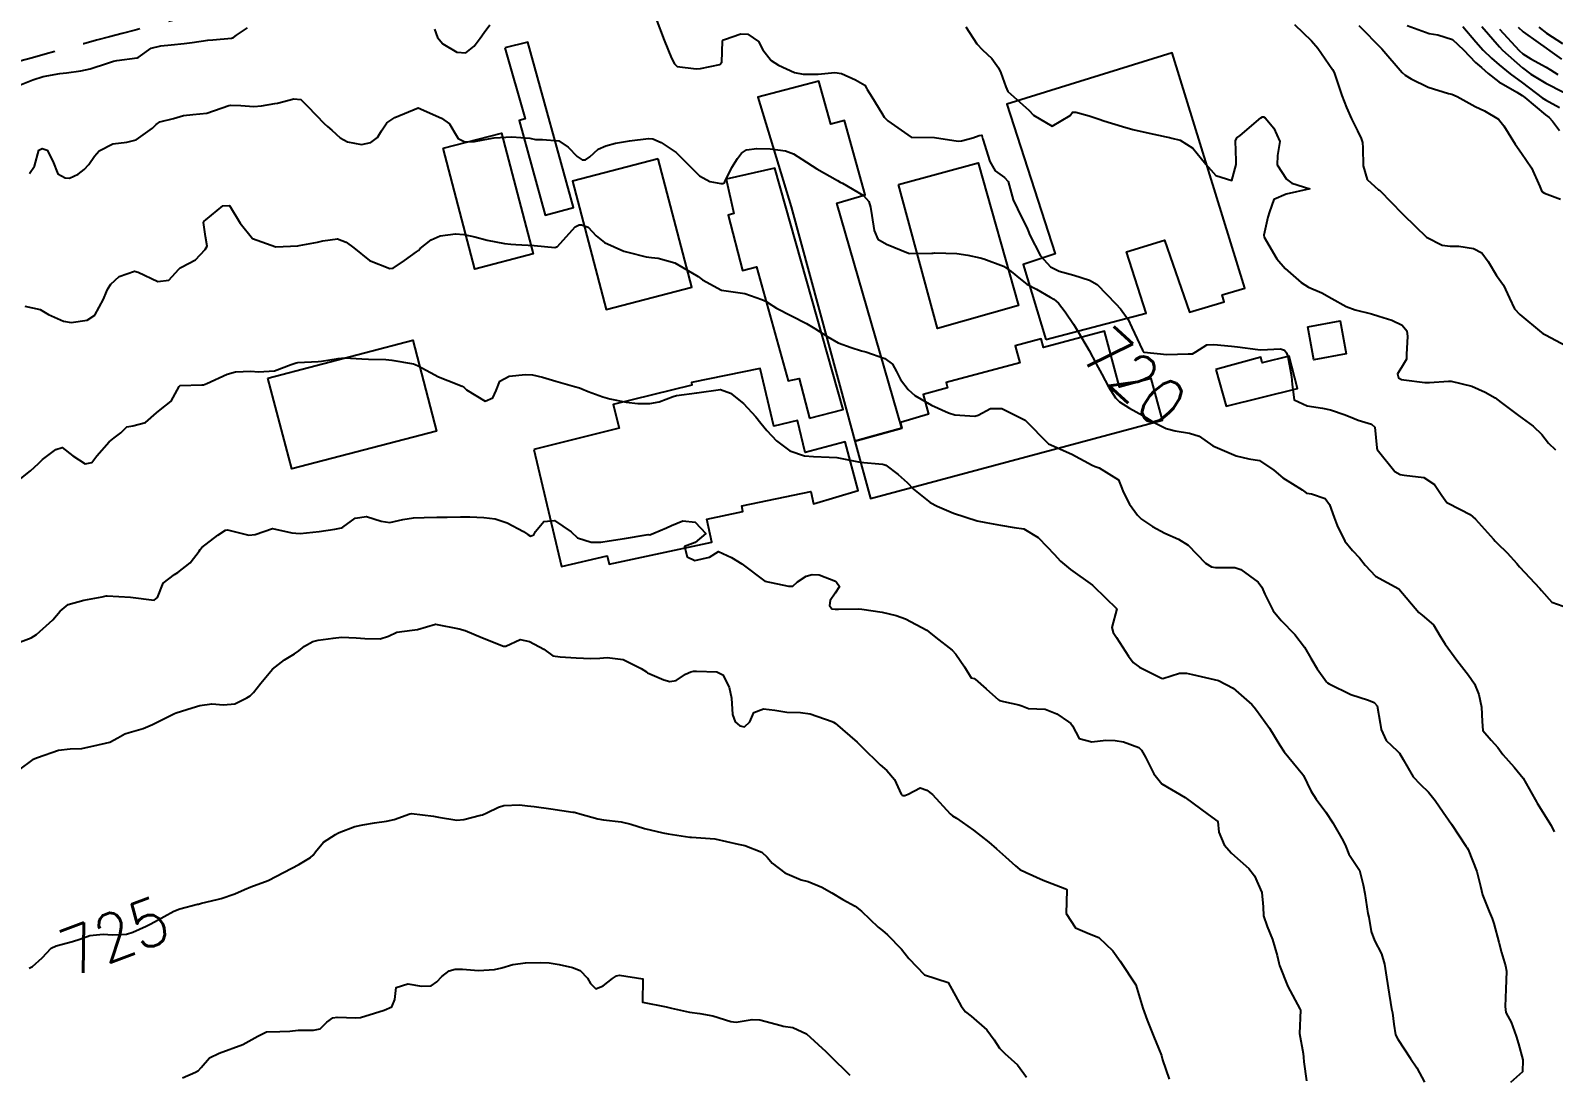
# Model space of a CAD drawing. Header units: metres. Extents: x 298520 to 308411, y 7433745 to 7450750.
# Drawn here: x 301417.1 to 301546.9, y 7442631.5 to 7442720.4 of the extents above; entities that cross this region are included whole.
import ezdxf
from ezdxf.enums import TextEntityAlignment as Align

# ---------------------------------------------------------------- set-up
doc = ezdxf.new("R2010")
doc.units = ezdxf.units.M
doc.header["$LTSCALE"] = 10
doc.linetypes.add('DASHED', pattern=[0.75, 0.5, -0.25])
for name, color, linetype in [('Cotas', 45, 'Continuous'), ('Curvas de Nivel 1m', 11, 'Continuous'), ('Curvas de Nivel 5m', 15, 'Continuous'), ('Edificações', 30, 'Continuous'), ('Vias Secundárias', 230, 'DASHED')]:
    doc.layers.add(name, color=color, linetype=linetype)
doc.styles.add('Style-STANDARD', font='STANDARD.shx')

msp = doc.modelspace()

# ---------------------------------------------------------------- linework, layer by layer
at = {"layer": 'Curvas de Nivel 1m', "flags": 128}
for points, elevation in [([(301416.2, 7442715.74), (301417.35, 7442716.19), (301418.21, 7442716.47), (301419.65, 7442716.73), (301420.21, 7442716.79), (301421.42, 7442716.94), (301422.21, 7442717.12), (301423.71, 7442717.61), (301424.22, 7442717.78), (301424.5, 7442717.83), (301426.22, 7442718.05), (301426.31, 7442718.09), (301427.43, 7442718.87), (301428.24, 7442719.07), (301429.12, 7442719.17), (301430.24, 7442719.28), (301430.91, 7442719.37), (301432.25, 7442719.55), (301432.67, 7442719.59), (301434.25, 7442719.74), (301434.44, 7442719.8), (301434.68, 7442719.99), (301435.61, 7442720.62)], 719), ([(301451.55, 7442720.5), (301451.8, 7442719.78), (301452.25, 7442719.26), (301453.46, 7442718.53), (301454.23, 7442718.48), (301454.94, 7442719.05), (301455.45, 7442719.74), (301455.78, 7442720.21), (301456.26, 7442720.88)], 719), ([(301470.39, 7442721.44), (301471.11, 7442719.55), (301471.75, 7442718.02), (301471.98, 7442717.54), (301472.22, 7442717.32), (301473.83, 7442717.13), (301474.22, 7442717.16), (301475.85, 7442717.49), (301476.03, 7442717.68), (301476.07, 7442719.49), (301476.15, 7442719.58), (301476.24, 7442719.62), (301477.64, 7442720.09), (301478.25, 7442720.07), (301479.14, 7442719.46), (301479.51, 7442718.73), (301480.23, 7442717.84), (301480.85, 7442717.43), (301482.22, 7442716.82), (301482.96, 7442716.66), (301484.22, 7442716.65), (301485.64, 7442716.8), (301486.22, 7442716.72), (301487.4, 7442716.17), (301488.21, 7442715.73), (301488.34, 7442715.48), (301488.4, 7442715.35), (301488.8, 7442714.73), (301489.66, 7442713.33), (301489.86, 7442713.01), (301490.17, 7442712.69), (301492.15, 7442711.3), (301494.15, 7442711.28), (301496.15, 7442710.96), (301496.43, 7442710.97), (301497.41, 7442711.24), (301497.94, 7442711.44), (301498.16, 7442711.47), (301498.21, 7442711.28), (301498.22, 7442711.23), (301498.26, 7442711.12), (301498.84, 7442709.22), (301499.32, 7442708.42), (301500.11, 7442707.87), (301500.41, 7442707.51), (301500.51, 7442707.2), (301500.85, 7442705.96), (301501.2, 7442705.19), (301502.06, 7442703.46), (301502.16, 7442703.18), (301502.23, 7442702.99), (301503.17, 7442701.17), (301504.02, 7442700.25), (301504.75, 7442699.88), (301506.01, 7442699.53), (301507.34, 7442699.12), (301508, 7442698.73), (301509.58, 7442697.09), (301509.98, 7442696.66), (301510.64, 7442695.75), (301510.94, 7442695.08), (301511.85, 7442693.15), (301511.89, 7442693.06), (301511.91, 7442693.03), (301511.93, 7442693.01), (301512.01, 7442692.98), (301513.93, 7442692.78), (301515.75, 7442692.83), (301515.93, 7442692.83), (301516.11, 7442692.83), (301516.41, 7442693.01), (301517.34, 7442693.59), (301517.94, 7442693.64), (301519.44, 7442693.48), (301519.94, 7442693.44), (301521.69, 7442693.19), (301521.94, 7442693.17), (301523.62, 7442693.25), (301523.94, 7442693.14), (301524.13, 7442692.92), (301524.23, 7442692.61), (301524.54, 7442690.91), (301524.59, 7442690.23), (301524.77, 7442688.91), (301525.88, 7442688.39), (301527.19, 7442688.2), (301527.87, 7442688.07), (301529.11, 7442687.62), (301529.87, 7442687.31), (301530.21, 7442687.18), (301531.37, 7442686.83), (301531.63, 7442686.59), (301531.81, 7442684.82), (301531.84, 7442684.68), (301533.36, 7442682.8), (301533.81, 7442682.54), (301534.13, 7442682.48), (301535.81, 7442682.29), (301536.74, 7442681.7), (301537.35, 7442680.76), (301537.78, 7442680.16), (301538.95, 7442679.56), (301539.77, 7442679.13), (301540.22, 7442678.73), (301541.75, 7442677.03), (301541.9, 7442676.87), (301542.07, 7442676.71), (301542.91, 7442675.87), (301543.73, 7442674.95), (301543.96, 7442674.68), (301545.7, 7442672.82), (301545.83, 7442672.66), (301546.72, 7442671.68), (301547.68, 7442671.33)], 719), ([(301496.81, 7442720.7), (301497.74, 7442719.24), (301498.24, 7442718.73), (301499.02, 7442718.01), (301499.58, 7442717.21), (301499.78, 7442716.77), (301500.21, 7442715.58), (301500.39, 7442715.2), (301502.18, 7442713.59), (301502.56, 7442713.18), (301504.16, 7442712.22), (301505.68, 7442713.14), (301505.89, 7442713.42), (301506.18, 7442713.42), (301507.3, 7442713.12), (301508.17, 7442712.84), (301508.57, 7442712.7), (301510.16, 7442712.2), (301511.02, 7442711.94), (301512.16, 7442711.69), (301513.87, 7442711.33), (301514.16, 7442711.26), (301514.34, 7442711.22), (301515.07, 7442711.03), (301516.14, 7442710.37), (301517.24, 7442709), (301518.11, 7442708.02), (301519.47, 7442707.61), (301519.82, 7442708.97), (301519.82, 7442709.28), (301519.79, 7442710.97), (301519.89, 7442711.23), (301520.16, 7442711.45), (301521.94, 7442712.94), (301522.08, 7442713.04), (301522.17, 7442713.03), (301522.31, 7442712.94), (301523.03, 7442712.06), (301523.55, 7442710.93), (301523.34, 7442709.73), (301523.33, 7442708.93), (301524.11, 7442707.71), (301524.57, 7442707.38), (301526.1, 7442706.89), (301524.1, 7442706.43), (301523.05, 7442705.98), (301522.66, 7442704.93), (301522.53, 7442704.48), (301522.19, 7442702.94), (301522.23, 7442702.76), (301523.31, 7442700.93), (301524.02, 7442700.1), (301525.36, 7442698.91), (301526, 7442698.52), (301527.13, 7442698.02), (301527.99, 7442697.55), (301529.19, 7442696.86), (301529.98, 7442696.57), (301531.37, 7442696.23), (301531.98, 7442696.05), (301533.08, 7442695.7), (301533.97, 7442695.26), (301534.37, 7442694.8), (301534.43, 7442694.32), (301534.34, 7442692.8), (301534.33, 7442692.39), (301533.92, 7442691.68), (301533.58, 7442691.14), (301533.65, 7442690.8), (301533.91, 7442690.65), (301534.1, 7442690.61), (301535.91, 7442690.4), (301536.3, 7442690.39), (301537.91, 7442690.51), (301538.15, 7442690.5), (301539.9, 7442690.07), (301541.05, 7442689.56), (301541.89, 7442689.09), (301542.4, 7442688.69), (301543.87, 7442687.57), (301545.13, 7442686.67), (301545.86, 7442685.96), (301546.43, 7442685.23), (301547.03, 7442684.64)], 718), ([(301524.8, 7442720.91), (301526.25, 7442719.51), (301526.78, 7442718.88), (301528.04, 7442717.06), (301528.15, 7442716.87), (301528.22, 7442716.71), (301528.84, 7442714.86), (301529.23, 7442713.82), (301529.66, 7442712.86), (301530.16, 7442711.84), (301530.49, 7442711.18), (301530.59, 7442710.84), (301530.61, 7442710.38), (301530.64, 7442708.84), (301530.98, 7442707.7), (301531.96, 7442706.82), (301532.05, 7442706.77), (301532.1, 7442706.72), (301533.97, 7442704.8), (301534.08, 7442704.69), (301536.05, 7442702.78), (301537.38, 7442702.1), (301538.05, 7442702.02), (301538.79, 7442702), (301540.04, 7442701.81), (301540.77, 7442701.45), (301541.29, 7442700.71), (301542.02, 7442699.52), (301542.61, 7442698.69), (301543.1, 7442697.58), (301543.54, 7442696.68), (301543.98, 7442696.19), (301545.85, 7442694.66), (301545.96, 7442694.57), (301546.17, 7442694.45), (301547.95, 7442693.52)], 717), ([(301530.27, 7442720.81), (301532.24, 7442718.82), (301533.98, 7442716.8), (301534.22, 7442716.58), (301534.73, 7442716.28), (301536.2, 7442715.56), (301537.93, 7442715.02), (301538.2, 7442714.95), (301538.65, 7442714.75), (301540.18, 7442713.92), (301540.99, 7442713.53), (301542.17, 7442712.82), (301542.3, 7442712.7), (301542.62, 7442712.25), (301543.61, 7442710.69), (301544.14, 7442709.92), (301544.99, 7442708.67), (301545.69, 7442707.08), (301545.87, 7442706.66), (301546.1, 7442706.51), (301547.46, 7442706)], 716), ([(301539.15, 7442720.74), (301540.25, 7442719.42), (301540.86, 7442718.72), (301541.57, 7442718.04), (301542.23, 7442717.47), (301543.18, 7442716.69), (301544.21, 7442715.93), (301545.91, 7442714.66), (301546.19, 7442714.48), (301547.36, 7442713.82)], 714), ([(301540.75, 7442720.72), (301542.25, 7442718.99), (301542.53, 7442718.7), (301544.23, 7442717.19), (301544.93, 7442716.67), (301546.21, 7442715.9), (301547.7, 7442715.14)], 713), ([(301543.85, 7442720.68), (301544.27, 7442720.27), (301545.56, 7442719.36), (301546.25, 7442718.89), (301546.56, 7442718.66), (301547.53, 7442717.93)], 711), ([(301542.27, 7442720.51), (301543.93, 7442718.68), (301544.24, 7442718.4), (301544.93, 7442717.98), (301546.23, 7442717.27), (301546.61, 7442717.04), (301547.24, 7442716.64)], 712), ([(301416.66, 7442696.89), (301417.97, 7442696.62), (301418.68, 7442696.17), (301419.96, 7442695.62), (301420.6, 7442695.51), (301421.96, 7442695.7), (301422.61, 7442696.13), (301423.35, 7442697.49), (301423.61, 7442698.12), (301423.74, 7442698.36), (301423.99, 7442698.76), (301424.7, 7442699.41), (301426.01, 7442699.89), (301426.3, 7442699.79), (301428, 7442699), (301428.93, 7442699.12), (301429.78, 7442700.04), (301429.88, 7442700.17), (301430.01, 7442700.23), (301431.2, 7442700.85), (301432.03, 7442701.72), (301432.2, 7442702.02), (301432.04, 7442702.82), (301431.89, 7442704.02), (301431.94, 7442704.15), (301432.07, 7442704.26), (301433.51, 7442705.43), (301434.08, 7442705.48), (301435.01, 7442703.98), (301436.04, 7442702.67), (301438.03, 7442701.95), (301439.92, 7442702.04), (301440.03, 7442702.05), (301441.6, 7442702.35), (301442.04, 7442702.47), (301443.29, 7442702.63), (301444.04, 7442702.34), (301444.67, 7442701.86), (301446.02, 7442700.79), (301447.76, 7442700.09), (301448.02, 7442700.13), (301448.99, 7442700.78), (301450.03, 7442701.51), (301450.18, 7442701.64), (301450.33, 7442701.8), (301451.28, 7442702.54), (301452.04, 7442702.88), (301453.33, 7442703.05), (301454.05, 7442702.99), (301455, 7442702.79), (301456.04, 7442702.52), (301457.51, 7442702.24), (301458.04, 7442702.18), (301458.49, 7442702.15), (301460.04, 7442702.07), (301461.81, 7442701.89), (301462.04, 7442701.97), (301463.53, 7442703.64), (301463.87, 7442703.82), (301464.06, 7442703.83), (301464.63, 7442703.62), (301465.33, 7442702.9), (301466.04, 7442702.31), (301467.69, 7442701.59), (301468.03, 7442701.49), (301469.57, 7442701.11), (301470.03, 7442701.04), (301470.6, 7442700.98), (301472.02, 7442700.6), (301473.87, 7442699.52), (301474.01, 7442699.41), (301474.39, 7442699.13), (301475.99, 7442698.25), (301477.4, 7442698.07), (301477.99, 7442697.97), (301479.42, 7442697.45), (301479.82, 7442697.28), (301479.98, 7442697.19), (301480.68, 7442696.72), (301481.97, 7442696.06), (301483.23, 7442695.41), (301483.96, 7442694.98), (301485.06, 7442694.27), (301485.94, 7442693.78), (301487.04, 7442693.36), (301487.93, 7442693.09), (301488.29, 7442692.99), (301489.92, 7442692.44), (301490.56, 7442691.96), (301490.9, 7442691.32), (301491.24, 7442690.64), (301491.9, 7442689.78), (301492.46, 7442689.29), (301493.88, 7442688.46), (301495.34, 7442687.79), (301495.87, 7442687.64), (301497.57, 7442687.53), (301497.87, 7442687.61), (301498.92, 7442688.18), (301499.88, 7442688.17), (301501.86, 7442687.18), (301503.84, 7442685.16), (301505.83, 7442684.29), (301507.58, 7442683.35), (301507.81, 7442683.24), (301508.15, 7442683.11), (301509.8, 7442682.1), (301510.1, 7442681.39), (301510.21, 7442681.08), (301510.74, 7442680.03), (301511.43, 7442679.07), (301511.77, 7442678.75), (301512.7, 7442678.11), (301513.75, 7442677.55), (301514.92, 7442677.03), (301515.74, 7442676.52), (301516.49, 7442675.77), (301517.21, 7442675), (301517.72, 7442674.69), (301518.07, 7442674.63), (301519.72, 7442674.63), (301520.24, 7442674.44), (301521.7, 7442673.37), (301522.03, 7442672.94), (301522.28, 7442672.34), (301522.98, 7442670.93), (301523.66, 7442670.11), (301524.84, 7442668.91), (301525.64, 7442667.83), (301526.19, 7442666.89), (301526.73, 7442666), (301527.53, 7442664.87), (301527.6, 7442664.8), (301527.75, 7442664.71), (301529.59, 7442663.81), (301531.1, 7442663.32), (301531.58, 7442663.13), (301531.83, 7442662.83), (301532.1, 7442661.37), (301532.18, 7442660.82), (301532.62, 7442659.89), (301533.54, 7442659.01), (301533.75, 7442658.8), (301534.05, 7442658.27), (301534.91, 7442656.79), (301535.5, 7442656.15), (301536.21, 7442655.49), (301536.78, 7442654.76), (301537.47, 7442653.76), (301538.18, 7442652.74), (301539.43, 7442650.84), (301539.5, 7442650.73), (301539.58, 7442650.58), (301540.34, 7442648.72), (301540.63, 7442647.48), (301540.81, 7442646.72), (301541.37, 7442645.31), (301541.56, 7442644.9), (301541.63, 7442644.71), (301541.78, 7442644.28), (301542.21, 7442642.7), (301542.43, 7442641.8), (301542.77, 7442640.69), (301542.85, 7442640.23), (301542.81, 7442638.69), (301542.75, 7442637.21), (301542.81, 7442636.69), (301542.96, 7442636.39), (301543.25, 7442635.88), (301543.69, 7442634.68), (301543.88, 7442634.03), (301544.25, 7442632.67), (301544.23, 7442631.64), (301543.19, 7442630.73)], 721), ([(301416.32, 7442682.2), (301417.14, 7442682.86), (301417.81, 7442683.48), (301418.17, 7442683.82), (301418.63, 7442684.17), (301419.3, 7442684.69), (301419.83, 7442684.84), (301420.75, 7442684.15), (301421.81, 7442683.45), (301422.37, 7442683.58), (301422.8, 7442684.13), (301423.84, 7442685.34), (301424.28, 7442685.67), (301424.84, 7442686.1), (301425.34, 7442686.6), (301425.85, 7442686.69), (301426.95, 7442686.98), (301427.86, 7442687.79), (301428.19, 7442688.07), (301429.11, 7442688.81), (301429.8, 7442690.04), (301429.89, 7442690.12), (301431.74, 7442690.18), (301431.89, 7442690.19), (301432.17, 7442690.29), (301433.9, 7442691.1), (301434.6, 7442691.29), (301435.91, 7442691.35), (301436.57, 7442691.3), (301437.91, 7442691.39), (301439.35, 7442691.93), (301439.77, 7442692.06), (301439.92, 7442692.08), (301441.64, 7442692.18), (301441.92, 7442692.21), (301443.36, 7442692.43), (301443.92, 7442692.5), (301445.36, 7442692.41), (301445.92, 7442692.38), (301447.4, 7442692.35), (301447.92, 7442692.28), (301449.75, 7442691.97), (301449.91, 7442691.93), (301450.17, 7442691.8), (301451.9, 7442690.86), (301452.68, 7442690.55), (301453.9, 7442690.07), (301454.09, 7442689.95), (301454.29, 7442689.75), (301455.88, 7442688.8), (301456.52, 7442689.09), (301456.79, 7442689.72), (301457.11, 7442690.5), (301457.91, 7442690.93), (301459.3, 7442691.08), (301459.91, 7442691.04), (301460.74, 7442690.84), (301461.9, 7442690.5), (301463.49, 7442690.05), (301463.9, 7442689.93), (301464.11, 7442689.85), (301464.65, 7442689.63), (301465.89, 7442689.16), (301466.48, 7442689), (301467.88, 7442688.7), (301468.86, 7442688.6), (301469.88, 7442688.61), (301470.69, 7442688.74), (301471.89, 7442689.19), (301472.16, 7442689.27), (301473.89, 7442689.52), (301475.9, 7442689.8), (301476.76, 7442689.48), (301477.88, 7442688.6), (301478.93, 7442687.45), (301479.34, 7442686.93), (301479.85, 7442686.31), (301480.67, 7442685.43), (301481.83, 7442684.56), (301483.08, 7442684.15), (301483.82, 7442684.07), (301485.17, 7442684.03), (301485.82, 7442684.01), (301487.52, 7442683.65), (301487.82, 7442683.59), (301489.71, 7442683.43), (301489.81, 7442683.41), (301489.99, 7442683.33), (301491.05, 7442682.56), (301491.8, 7442681.86), (301492.36, 7442681.29), (301493.78, 7442680.17), (301494.36, 7442679.85), (301495.77, 7442679.25), (301497.76, 7442678.59), (301498.52, 7442678.46), (301499.76, 7442678.23), (301500.92, 7442678.03), (301501.75, 7442677.91), (301502.96, 7442677.17), (301503.74, 7442676.39), (301504.32, 7442675.75), (301504.88, 7442675.15), (301505.71, 7442674.44), (301507.6, 7442673.11), (301507.65, 7442673.07), (301507.69, 7442673.02), (301509.67, 7442671.09), (301509.24, 7442669.51), (301509.36, 7442669.09), (301509.65, 7442668.65), (301510.67, 7442667.07), (301511.07, 7442666.52), (301511.61, 7442666.13), (301513.46, 7442665.19), (301513.6, 7442665.15), (301515.02, 7442665.61), (301515.61, 7442665.62), (301516.11, 7442665.51), (301517.6, 7442665.17), (301518.33, 7442664.98), (301519.59, 7442664.34), (301521.17, 7442662.95), (301521.36, 7442662.73), (301521.57, 7442662.47), (301522.68, 7442660.93), (301523.54, 7442659.49), (301523.93, 7442658.92), (301525.5, 7442656.99), (301525.56, 7442656.9), (301526.2, 7442655.6), (301526.64, 7442654.88), (301527.47, 7442653.77), (301528.07, 7442652.86), (301528.96, 7442651.33), (301529.17, 7442650.85), (301529.43, 7442650.2), (301530.33, 7442648.84), (301530.66, 7442647.57), (301530.8, 7442646.84), (301531.06, 7442645.13), (301531.12, 7442644.83), (301531.34, 7442643.6), (301531.61, 7442642.83), (301532.21, 7442641.7), (301532.47, 7442640.81), (301532.57, 7442640.08), (301532.79, 7442638.81), (301533.05, 7442637.02), (301533.11, 7442636.8), (301533.14, 7442636.68), (301533.25, 7442635.71), (301533.41, 7442634.8), (301533.6, 7442634.44), (301534.69, 7442632.79), (301535.21, 7442631.98), (301535.88, 7442630.77)], 722), ([(301416.06, 7442668.21), (301417.19, 7442668.64), (301417.64, 7442668.91), (301419.05, 7442670.17), (301419.66, 7442670.89), (301420.36, 7442671.46), (301421.67, 7442671.84), (301423.24, 7442672.12), (301423.58, 7442672.2), (301423.67, 7442672.21), (301425.67, 7442672.09), (301427.67, 7442671.85), (301427.97, 7442672.07), (301428.45, 7442673.3), (301429.4, 7442674.04), (301429.7, 7442674.19), (301430.73, 7442675.01), (301431.5, 7442676.02), (301431.58, 7442676.17), (301431.73, 7442676.33), (301433.11, 7442677.37), (301433.74, 7442677.8), (301433.91, 7442677.82), (301435.74, 7442677.38), (301436.27, 7442677.44), (301437.74, 7442677.95), (301439.41, 7442677.59), (301439.74, 7442677.54), (301440.12, 7442677.53), (301441.74, 7442677.7), (301443.07, 7442677.88), (301443.63, 7442677.99), (301443.75, 7442678.06), (301444.79, 7442678.83), (301445.76, 7442678.97), (301447.01, 7442678.58), (301447.75, 7442678.46), (301448.85, 7442678.72), (301449.76, 7442678.85), (301450.66, 7442678.89), (301451.76, 7442678.91), (301452.62, 7442678.91), (301453.76, 7442678.93), (301454.56, 7442678.94), (301455.76, 7442678.89), (301456.72, 7442678.76), (301457.75, 7442678.42), (301459.14, 7442677.69), (301459.49, 7442677.43), (301459.74, 7442677.29), (301460.01, 7442677.4), (301460.16, 7442677.68), (301460.87, 7442678.55), (301461.76, 7442678.64), (301463.18, 7442677.65), (301463.74, 7442677.16), (301464.9, 7442676.79), (301465.73, 7442676.78), (301466.44, 7442676.89), (301467.74, 7442677.1), (301469.59, 7442677.41), (301469.74, 7442677.43), (301469.88, 7442677.42), (301470.24, 7442677.56), (301471.3, 7442677.99), (301471.75, 7442678.21), (301472.7, 7442678.59), (301473.76, 7442678.48), (301474.66, 7442677.51), (301473.74, 7442676.75), (301472.85, 7442676.41), (301473.08, 7442675.53), (301473.72, 7442675.23), (301474.97, 7442675.5), (301475.73, 7442675.99), (301476.86, 7442675.48), (301477.72, 7442674.94), (301479.7, 7442673.45), (301481.7, 7442673.03), (301482.08, 7442673.04), (301482.48, 7442673.41), (301483.22, 7442673.89), (301483.71, 7442674.04), (301484.31, 7442673.99), (301485.7, 7442673.45), (301485.79, 7442673.37), (301486.06, 7442673), (301485.69, 7442672.44), (301485.26, 7442671.8), (301485.19, 7442671.38), (301485.39, 7442671.1), (301485.67, 7442671.07), (301485.96, 7442671.08), (301487.67, 7442671.09), (301487.94, 7442671.07), (301489.67, 7442670.82), (301490.88, 7442670.53), (301491.66, 7442670.26), (301493.48, 7442669.28), (301493.65, 7442669.15), (301494.25, 7442668.66), (301495.63, 7442667.58), (301495.95, 7442667.25), (301496.7, 7442666.15), (301497.27, 7442665.23), (301497.52, 7442665.15), (301497.6, 7442665.1), (301498.53, 7442664.29), (301499.58, 7442663.34), (301499.67, 7442663.29), (301500.01, 7442663.2), (301501.32, 7442662.93), (301501.57, 7442662.84), (301502.14, 7442662.6), (301503.57, 7442662.55), (301504.56, 7442662.15), (301505.56, 7442661.46), (301505.75, 7442661.33), (301505.89, 7442661.13), (301506.47, 7442660.05), (301507.54, 7442659.78), (301508.74, 7442659.9), (301509.54, 7442659.87), (301510.23, 7442659.77), (301511.54, 7442659.29), (301511.77, 7442659.06), (301512.11, 7442658.47), (301512.82, 7442657.05), (301513.49, 7442656.18), (301515.48, 7442655.02), (301517.46, 7442653.57), (301518.27, 7442652.98), (301518.35, 7442652.07), (301518.8, 7442650.98), (301519.43, 7442650.29), (301520.9, 7442648.96), (301521.4, 7442648.34), (301522.03, 7442646.94), (301522.13, 7442645.7), (301522.16, 7442644.94), (301522.46, 7442644.04), (301522.92, 7442642.93), (301523.32, 7442641.55), (301523.46, 7442640.92), (301523.52, 7442640.71), (301524.24, 7442638.91), (301525.26, 7442637), (301525.3, 7442636.9), (301525.24, 7442634.9), (301525.55, 7442633.22), (301525.58, 7442632.89), (301525.6, 7442632.51), (301525.83, 7442630.89)], 723), ([(301416.26, 7442657.44), (301417.25, 7442658.19), (301417.41, 7442658.29), (301417.51, 7442658.34), (301417.75, 7442658.42), (301419.52, 7442659.05), (301420.51, 7442659.16), (301421.52, 7442659.19), (301422.9, 7442659.5), (301423.53, 7442659.64), (301423.91, 7442659.73), (301424.57, 7442660.1), (301425.18, 7442660.45), (301425.54, 7442660.56), (301426.73, 7442660.89), (301427.54, 7442661.24), (301429.12, 7442662.05), (301429.41, 7442662.18), (301429.56, 7442662.24), (301430.92, 7442662.67), (301431.57, 7442662.87), (301432.58, 7442663), (301433.57, 7442662.93), (301434.54, 7442663.01), (301435.58, 7442663.52), (301435.84, 7442663.7), (301436.13, 7442663.96), (301436.77, 7442664.77), (301437.6, 7442665.79), (301437.76, 7442665.95), (301438.78, 7442666.76), (301439.62, 7442667.28), (301440.01, 7442667.53), (301440.47, 7442667.91), (301441.2, 7442668.33), (301441.63, 7442668.42), (301442.93, 7442668.6), (301443.63, 7442668.68), (301444.88, 7442668.62), (301445.63, 7442668.56), (301446.93, 7442668.54), (301447.64, 7442668.78), (301448.34, 7442669.12), (301449.65, 7442669.29), (301450.09, 7442669.35), (301451.65, 7442669.78), (301453.65, 7442669.41), (301454.15, 7442669.25), (301455.64, 7442668.64), (301457.43, 7442667.91), (301457.63, 7442667.91), (301458.84, 7442668.49), (301459.63, 7442668.32), (301460.87, 7442667.67), (301461.62, 7442667.09), (301462.25, 7442667.02), (301463.62, 7442666.92), (301464.86, 7442666.86), (301465.62, 7442666.91), (301466.27, 7442666.95), (301467.61, 7442666.77), (301469.15, 7442666.03), (301469.6, 7442665.72), (301469.7, 7442665.66), (301469.89, 7442665.57), (301471.09, 7442665.04), (301471.6, 7442664.92), (301472.13, 7442665), (301472.92, 7442665.53), (301473.38, 7442665.74), (301473.61, 7442665.78), (301473.88, 7442665.79), (301475.61, 7442665.72), (301476.11, 7442665.48), (301476.66, 7442664.42), (301476.85, 7442663.48), (301476.94, 7442662.1), (301477.15, 7442661.47), (301477.55, 7442661.12), (301477.96, 7442661.05), (301478.4, 7442661.46), (301478.75, 7442662.27), (301479.57, 7442662.58), (301480.54, 7442662.46), (301481.57, 7442662.29), (301482.72, 7442662.26), (301483.56, 7442662.16), (301485.43, 7442661.5), (301485.55, 7442661.44), (301485.68, 7442661.37), (301487.54, 7442659.75), (301487.94, 7442659.35), (301489.51, 7442657.8), (301490.07, 7442657.32), (301490.73, 7442656.55), (301491.29, 7442655.3), (301491.39, 7442655.21), (301491.48, 7442655.18), (301491.6, 7442655.18), (301491.9, 7442655.3), (301492.91, 7442655.86), (301493.49, 7442655.66), (301493.97, 7442655.28), (301495.47, 7442653.63), (301495.67, 7442653.46), (301496, 7442653.25), (301497.45, 7442652.23), (301498.76, 7442651.22), (301499.43, 7442650.64), (301500.18, 7442649.96), (301501.04, 7442649.19), (301501.41, 7442648.9), (301501.96, 7442648.62), (301503.4, 7442647.98), (301505.25, 7442647.27), (301505.38, 7442647.21), (301505.42, 7442647.14), (301505.36, 7442645.14), (301506.16, 7442643.93), (301507.35, 7442643.41), (301508.13, 7442643.1), (301509.33, 7442641.96), (301509.95, 7442641.08), (301511.29, 7442639.07), (301511.88, 7442637.06), (301512.24, 7442636.04), (301512.66, 7442635.05), (301512.83, 7442634.64), (301513.23, 7442633.65), (301513.46, 7442633.04), (301513.57, 7442632.68), (301514.14, 7442631.03)], 724), ([(301430.1, 7442631.12), (301431.2, 7442631.61), (301431.45, 7442631.77), (301431.68, 7442632.02), (301432.39, 7442632.83), (301433.22, 7442633.24), (301435.22, 7442633.97), (301436.5, 7442634.69), (301437.23, 7442635.05), (301438.37, 7442635.07), (301439.23, 7442635.11), (301439.95, 7442635.2), (301441.24, 7442635.2), (301441.82, 7442635.31), (301442.39, 7442635.89), (301442.89, 7442636.24), (301443.25, 7442636.3), (301444.85, 7442636.25), (301445.25, 7442636.28), (301446.45, 7442636.64), (301447.26, 7442636.91), (301447.92, 7442637.17), (301448.17, 7442637.82), (301448.28, 7442638.82), (301449.29, 7442639.14), (301450.44, 7442638.95), (301451.28, 7442638.96), (301451.75, 7442639.32), (301452.17, 7442639.77), (301452.81, 7442640.25), (301453.3, 7442640.39), (301453.94, 7442640.39), (301455.3, 7442640.28), (301456.66, 7442640.36), (301457.3, 7442640.51), (301458.23, 7442640.78), (301459.31, 7442640.94), (301460.58, 7442640.95), (301461.31, 7442640.92), (301462.16, 7442640.8), (301463.3, 7442640.54), (301463.95, 7442640.28), (301464.58, 7442639.62), (301464.84, 7442639.17), (301465.28, 7442638.73), (301465.93, 7442638.96), (301466.72, 7442639.6), (301467.06, 7442639.82), (301467.3, 7442639.87), (301469.29, 7442639.57), (301469.27, 7442637.57), (301471.27, 7442637.18), (301471.73, 7442637.07), (301473.26, 7442636.73), (301474.14, 7442636.63), (301475.26, 7442636.41), (301476.79, 7442635.94), (301477.25, 7442635.89), (301478.61, 7442636.1), (301479.25, 7442636.07), (301481.08, 7442635.58), (301481.24, 7442635.55), (301482.07, 7442635.41), (301483.24, 7442634.89), (301484.88, 7442633.38), (301485.22, 7442633.04), (301486.93, 7442631.35)], 726)]:
    msp.add_lwpolyline(points, dxfattribs=dict(at, elevation=elevation))
at = {"layer": 'Curvas de Nivel 5m', "flags": 128}
for points, elevation in [([(301534.39, 7442720.8), (301536.26, 7442720.14), (301537.01, 7442720.01), (301538.26, 7442719.61), (301539.2, 7442718.74), (301540.23, 7442717.66), (301540.72, 7442717.22), (301541.3, 7442716.71), (301542.21, 7442716.02), (301543.75, 7442715.14), (301544.2, 7442714.86), (301544.43, 7442714.68), (301546.18, 7442713.21), (301546.49, 7442712.97), (301546.78, 7442712.65), (301547.37, 7442711.85)], 715), ([(301545.61, 7442720.67), (301546.27, 7442720.15), (301547.62, 7442719.28)], 710), ([(301417.06, 7442708.2), (301417.47, 7442708.83), (301417.85, 7442710.18), (301418.13, 7442710.34), (301418.55, 7442710.18), (301419.05, 7442709.24), (301419.47, 7442708.17), (301420.1, 7442707.82), (301420.45, 7442707.8), (301421.19, 7442708.15), (301421.71, 7442708.54), (301422.12, 7442708.97), (301422.59, 7442709.67), (301423, 7442710.13), (301424.14, 7442710.73), (301425.35, 7442710.88), (301426.14, 7442711.08), (301427.52, 7442712.07), (301427.84, 7442712.38), (301428.16, 7442712.59), (301429.32, 7442712.89), (301430.17, 7442713.15), (301430.96, 7442713.24), (301432.17, 7442713.34), (301434.03, 7442713.99), (301434.17, 7442714.02), (301435.05, 7442713.98), (301436.17, 7442713.92), (301436.81, 7442713.96), (301437.96, 7442714.16), (301438.18, 7442714.19), (301439.56, 7442714.55), (301440.18, 7442714.5), (301440.77, 7442713.91), (301442.16, 7442712.45), (301442.45, 7442712.19), (301442.8, 7442711.89), (301443.52, 7442711.25), (301444.14, 7442710.9), (301445.33, 7442710.67), (301446.14, 7442710.84), (301446.71, 7442711.28), (301447.04, 7442711.84), (301447.48, 7442712.51), (301448.16, 7442712.96), (301450.17, 7442713.8), (301452.16, 7442712.91), (301452.82, 7442712.43), (301453.24, 7442711.76), (301453.56, 7442711.18), (301454.14, 7442710.91), (301454.96, 7442710.92), (301456.15, 7442711.16), (301456.64, 7442711.23), (301458.15, 7442711.31), (301459.66, 7442711.2), (301460.15, 7442711.11), (301460.74, 7442711.09), (301462.15, 7442710.97), (301462.95, 7442710.45), (301463.7, 7442709.64), (301464.13, 7442709.37), (301464.4, 7442709.35), (301464.77, 7442709.62), (301465.49, 7442710.26), (301466.14, 7442710.56), (301466.96, 7442710.78), (301468.15, 7442710.97), (301469.77, 7442711.19), (301470.15, 7442711.16), (301470.86, 7442710.84), (301472.14, 7442709.99), (301472.59, 7442709.54), (301474.11, 7442707.99), (301475.01, 7442707.51), (301475.95, 7442707.34), (301476.1, 7442707.34), (301476.21, 7442707.39), (301476.29, 7442707.49), (301476.89, 7442708.71), (301477.35, 7442709.48), (301477.69, 7442709.92), (301478.14, 7442710.21), (301479, 7442710.32), (301480.14, 7442710.31), (301481.44, 7442710.13), (301482.14, 7442709.87), (301482.83, 7442709.41), (301484.12, 7442708.59), (301485.89, 7442707.59), (301486.1, 7442707.47), (301486.29, 7442707.37), (301488.09, 7442706.32), (301488.55, 7442705.81), (301488.69, 7442705.34), (301488.79, 7442704.62), (301489, 7442703.34), (301489.32, 7442702.6), (301490.04, 7442702.19), (301491.92, 7442701.42), (301492.03, 7442701.38), (301493.91, 7442701.4), (301494.03, 7442701.41), (301494.18, 7442701.43), (301496.03, 7442701.38), (301496.99, 7442701.24), (301498.03, 7442701), (301498.33, 7442700.93), (301500.02, 7442700.31), (301500.68, 7442699.86), (301501.47, 7442699.19), (301502.01, 7442698.77), (301502.82, 7442698.35), (301503.99, 7442697.67), (301504.31, 7442697.48), (301504.71, 7442697.15), (301505.26, 7442696.42), (301505.97, 7442695.35), (301506.11, 7442695.13), (301506.38, 7442694.71), (301507.31, 7442693.12), (301507.92, 7442691.99), (301508.38, 7442691.11), (301508.97, 7442690.03), (301509.55, 7442689.09), (301509.89, 7442688.73), (301510.75, 7442688.2), (301511.87, 7442687.57), (301512.74, 7442687.05), (301513.86, 7442686.48), (301514.63, 7442686.26), (301515.85, 7442686.06), (301516.67, 7442685.82), (301517.84, 7442684.99), (301519.83, 7442684.13), (301520.91, 7442683.87), (301521.82, 7442683.73), (301523.04, 7442682.93), (301523.81, 7442682.26), (301525.45, 7442681.25), (301525.79, 7442681), (301525.86, 7442680.97), (301526.24, 7442680.89), (301527.41, 7442680.5), (301527.78, 7442680), (301528.18, 7442678.87), (301528.43, 7442678.2), (301529.09, 7442676.86), (301529.73, 7442676.06), (301530.33, 7442675.44), (301530.83, 7442674.83), (301531.71, 7442673.89), (301533.69, 7442672.8), (301535.38, 7442670.78), (301535.67, 7442670.55), (301536.64, 7442669.74), (301537.22, 7442668.76), (301537.64, 7442668.09), (301538.62, 7442666.74), (301539.61, 7442665.46), (301540.14, 7442664.72), (301540.51, 7442663.81), (301540.72, 7442662.72), (301540.79, 7442661.49), (301540.84, 7442660.72), (301541.54, 7442659.9), (301542.11, 7442659.28), (301542.55, 7442658.69), (301543.52, 7442657.6), (301544.27, 7442656.67), (301545.29, 7442654.85), (301545.41, 7442654.66), (301545.48, 7442654.55), (301546.66, 7442652.64), (301546.91, 7442652.1)], 720), ([(301417.02, 7442640.47), (301417.3, 7442640.62), (301418.14, 7442641.35), (301418.91, 7442642.17), (301419.33, 7442642.38), (301420.72, 7442642.75), (301421.33, 7442642.96), (301422.19, 7442643.27), (301423.33, 7442643.38), (301424.12, 7442643.32), (301425.33, 7442643.38), (301425.86, 7442643.56), (301427, 7442644.07), (301427.23, 7442644.18), (301427.34, 7442644.23), (301427.7, 7442644.42), (301429.36, 7442645.34), (301429.86, 7442645.54), (301431.36, 7442645.92), (301431.44, 7442645.94), (301431.71, 7442646.02), (301433.03, 7442646.34), (301433.37, 7442646.43), (301434.55, 7442646.81), (301435.38, 7442647.19), (301435.92, 7442647.42), (301437.39, 7442647.95), (301439.4, 7442649), (301440.01, 7442649.31), (301441, 7442649.9), (301441.22, 7442650.1), (301441.42, 7442650.39), (301442.1, 7442651.22), (301443.12, 7442651.88), (301443.33, 7442651.99), (301443.44, 7442652.04), (301444.77, 7442652.54), (301445.45, 7442652.7), (301446.43, 7442652.86), (301447.45, 7442653), (301448.13, 7442653.15), (301449.46, 7442653.64), (301449.6, 7442653.66), (301451.46, 7442653.42), (301451.89, 7442653.34), (301453.45, 7442653.1), (301454.05, 7442653.16), (301455.46, 7442653.51), (301455.63, 7442653.56), (301456.01, 7442653.72), (301456.99, 7442654.2), (301457.47, 7442654.33), (301458.78, 7442654.39), (301459.47, 7442654.32), (301460.05, 7442654.26), (301461.47, 7442654.06), (301463.32, 7442653.78), (301463.46, 7442653.77), (301463.57, 7442653.75), (301463.93, 7442653.63), (301465.46, 7442653.21), (301465.94, 7442653.13), (301467.45, 7442652.96), (301468.28, 7442652.75), (301469.44, 7442652.37), (301470.99, 7442652), (301471.44, 7442651.92), (301473.31, 7442651.65), (301473.43, 7442651.63), (301475.43, 7442651.49), (301477.43, 7442651.06), (301477.97, 7442650.92), (301479.42, 7442650.36), (301479.9, 7442649.93), (301480.32, 7442649.44), (301481.4, 7442648.59), (301482.78, 7442648.02), (301483.39, 7442647.86), (301484.54, 7442647.39), (301485.38, 7442646.91), (301486.33, 7442646.33), (301487.37, 7442645.76), (301487.93, 7442645.34), (301489.35, 7442643.97), (301489.7, 7442643.68), (301490.13, 7442643.32), (301491.33, 7442642.11), (301491.94, 7442641.29), (301493.3, 7442639.91), (301495.29, 7442639.26), (301496.4, 7442637.24), (301496.78, 7442636.76), (301497.25, 7442636.39), (301498.6, 7442635.22), (301499.23, 7442634.37), (301499.68, 7442633.66), (301500.13, 7442633.2), (301501.21, 7442632.24), (301501.97, 7442631.18)], 725)]:
    msp.add_lwpolyline(points, dxfattribs=dict(at, elevation=elevation))
at = {"layer": 'Edificações'}
for points in [[(301457.55, 7442718.9), (301459.28, 7442712.86), (301458.75, 7442712.72), (301460.97, 7442704.65), (301463.38, 7442705.31), (301459.51, 7442719.38)], [(301503.63, 7442694.05), (301512.16, 7442696.29), (301510.5, 7442701.51), (301513.73, 7442702.51), (301515.86, 7442696.37), (301518.82, 7442697.26), (301518.64, 7442697.85), (301520.56, 7442698.42), (301514.39, 7442718.48), (301500.3, 7442714.12), (301504.42, 7442701.34), (301501.69, 7442700.45)], [(301487.36, 7442685.4), (301491.37, 7442686.5), (301485.83, 7442705.68), (301488.23, 7442706.37), (301486.47, 7442712.72), (301485.31, 7442712.4), (301484.29, 7442716.06), (301479.08, 7442714.7), (301481.93, 7442705.35), (301486.7, 7442687.8)], [(301452.3, 7442710.35), (301457.25, 7442711.65), (301459.95, 7442701.34), (301455, 7442700.04)], [(301470.59, 7442709.45), (301463.3, 7442707.54), (301466.16, 7442696.61), (301473.46, 7442698.52)], [(301491.07, 7442707.25), (301497.86, 7442709.12), (301501.29, 7442696.95), (301494.39, 7442695)], [(301483.49, 7442687.36), (301486.35, 7442688.1), (301480.55, 7442708.65), (301476.4, 7442707.71), (301477.06, 7442704.78), (301476.56, 7442704.65), (301477.79, 7442699.93), (301478.97, 7442700.24), (301481.67, 7442690.54), (301482.6, 7442690.74)], [(301487.36, 7442685.4), (301488.68, 7442680.51), (301513.55, 7442687.19), (301512.6, 7442690.73), (301509.9, 7442690), (301508.62, 7442694.77), (301503.42, 7442693.37), (301503.22, 7442694.11), (301501.02, 7442693.52), (301501.41, 7442692.07), (301495.12, 7442690.38), (301495.24, 7442689.92), (301493.18, 7442689.36), (301493.63, 7442687.68), (301491.23, 7442686.98), (301491.36, 7442686.5), (301488.76, 7442685.78)], [(301525.95, 7442695.14), (301528.7, 7442695.63), (301529.21, 7442692.82), (301526.46, 7442692.32)], [(301437.37, 7442690.76), (301449.71, 7442693.99), (301451.73, 7442686.25), (301439.4, 7442683.02)], [(301518.1, 7442691.49), (301518.97, 7442688.37), (301525.05, 7442689.89), (301524.36, 7442692.64), (301522.04, 7442692.06), (301521.92, 7442692.56)], [(301460.02, 7442684.68), (301462.37, 7442674.71), (301466.26, 7442675.62), (301466.43, 7442674.9), (301475.18, 7442676.79), (301474.76, 7442678.74), (301477.82, 7442679.4), (301477.72, 7442679.88), (301483.61, 7442681.11), (301483.83, 7442680.05), (301487.64, 7442681.18), (301486.52, 7442685.33), (301483.11, 7442684.41), (301482.46, 7442687.15), (301480.44, 7442686.68), (301479.29, 7442691.57), (301473.44, 7442690.4), (301473.48, 7442690.17), (301466.78, 7442688.5), (301467.28, 7442686.5)]]:
    msp.add_lwpolyline(points, close=True, dxfattribs=at)
at = {"layer": 'Vias Secundárias'}
msp.add_lwpolyline([(301465.55, 7442973.32, 0), (301478.59, 7442967.28, -0.011668)], format="xyb", dxfattribs=at)
at = {"layer": 'Vias Secundárias', "elevation": 697.38}
msp.add_lwpolyline([(301296.1, 7442837.07, -0.035453), (301316.54, 7442820.01), (301355.98, 7442789.61), (301408.82, 7442748.93), (301414.56, 7442743.49), (301425.44, 7442736.57, 0.042069), (301434.53, 7442731.82, 0.195313), (301438.4, 7442731.77, -0.020573), (301444.44, 7442733.85, -0.015912), (301453.64, 7442736.29, -0.015586), (301476.58, 7442740.85, -0.005741), (301485.1, 7442742.17), (301487.46, 7442735.55), (301462.51, 7442729.52), (301433.73, 7442722.38, 0.007082), (301416.22, 7442717.76, -0.023813), (301403.08, 7442714.77, 0.01902), (301390.12, 7442711.95, 0.014671), (301356.72, 7442702.28, -0.043473), (301341.59, 7442698.83, 0.052608), (301319.3, 7442693.31, -0.030434), (301307.76, 7442689.91, 0.010626), (301280.74, 7442683.09)], format="xyb", dxfattribs=at)

# ---------------------------------------------------------------- texts
at = {"layer": 'Cotas', "style": 'Style-STANDARD'}
for s, rotation, p in [('720', 317.7024, (301511.18, 7442690.84, 720)), ('725', 20.7305, (301424.29, 7442643.22, 725))]:
    msp.add_text(s, height=4, rotation=rotation, dxfattribs=at).set_placement(p, align=Align.MIDDLE_CENTER)

doc.saveas('drawing.dxf')
